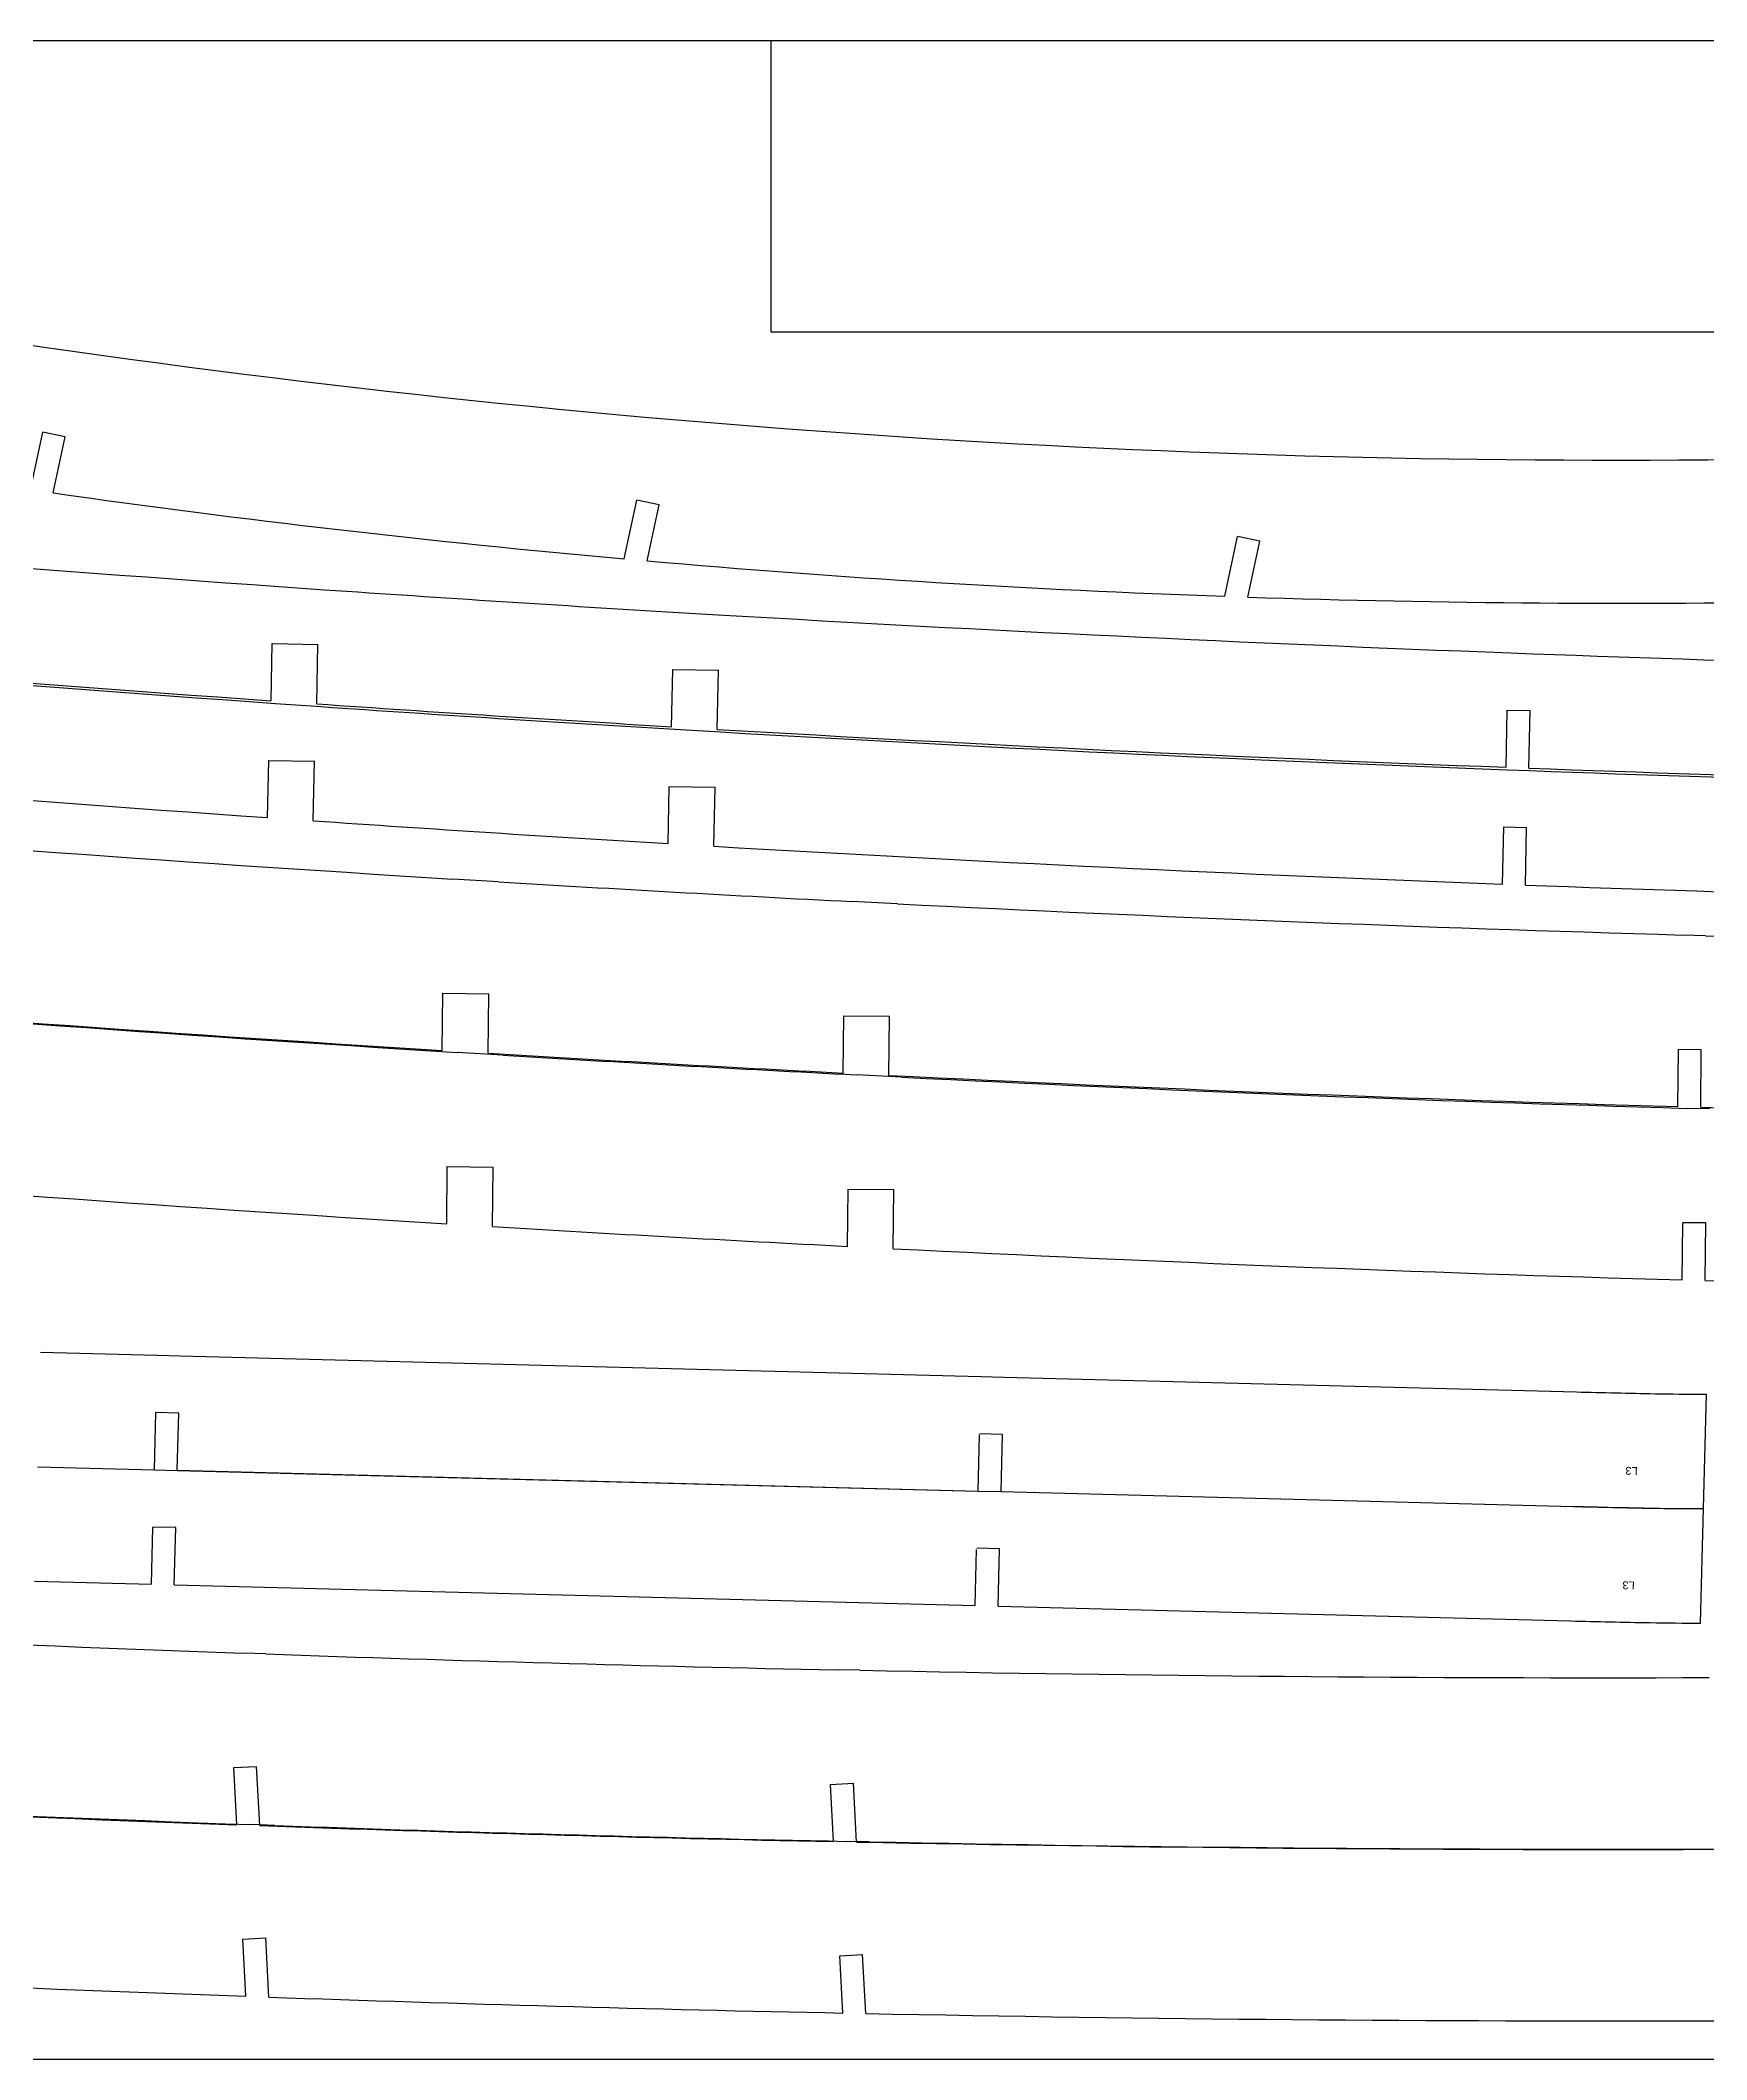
# Model space of a CAD drawing. Header units: millimetres. Extents: x -591 to -200, y 182 to 518.
# Drawn here: x -563.96 to -534.85, y 182.35 to 217.62 of the extents above; entities that cross this region are included whole.
import ezdxf

# ---------------------------------------------------------------- set-up
doc = ezdxf.new("R2010")
doc.units = ezdxf.units.MM
doc.header["$MEASUREMENT"] = 0
doc.layers.add('pic', color=7, linetype='Continuous')
doc.styles.get("Standard").update_dxf_attribs({"font": 'arial.ttf'})

msp = doc.modelspace()

# ---------------------------------------------------------------- linework, layer by layer
at = {"color": 7, "linetype": 'Continuous', "lineweight": 25}
for p, q in [((-564.1341, 209.7736), (-563.9212, 210.7782)), ((-553.7593, 208.5649), (-553.5419, 209.5906)), ((-543.2668, 207.9112), (-543.0449, 208.9585)), ((-559.1331, 206.0316), (-559.1131, 207.0715)), ((-552.1328, 205.5864), (-552.113, 206.6179)), ((-537.9507, 204.9095), (-537.9314, 205.9166)), ((-559.193, 203.9893), (-559.173, 205.0292)), ((-552.1928, 203.5441), (-552.173, 204.5757)), ((-538.0107, 202.8673), (-537.9913, 203.8744)), ((-556.1396, 199.9289), (-556.1282, 200.969)), ((-549.1359, 199.5421), (-549.1246, 200.5738)), ((-534.9486, 198.9836), (-534.9376, 199.9908)), ((-556.0627, 196.9009), (-556.0514, 197.941)), ((-549.059, 196.5142), (-549.0478, 197.5458)), ((-534.8718, 195.9556), (-534.8608, 196.9628)), ((-563.9623, 194.7043), (-561.9185, 194.6515)), ((-561.5186, 194.6412), (-547.5233, 194.2799)), ((-547.1234, 194.2696), (-537.1208, 194.0113)), ((-534.8981, 191.9744), (-534.8464, 193.9747)), ((-561.9701, 192.6522), (-561.9443, 193.6519)), ((-561.5703, 192.6419), (-561.5445, 193.6416)), ((-547.5749, 192.2805), (-547.5496, 193.2602)), ((-564.0139, 192.705), (-561.9701, 192.6522)), ((-564.0139, 192.704), (-561.9702, 192.6513)), ((-561.5703, 192.6419), (-547.5749, 192.2805)), ((-561.5703, 192.6409), (-547.5749, 192.2796)), ((-547.1751, 192.2702), (-537.1725, 192.012)), ((-547.1751, 192.2693), (-537.1725, 192.011)), ((-534.9497, 189.9741), (-534.8981, 191.9744)), ((-562.0218, 190.6519), (-561.996, 191.6516)), ((-561.6219, 190.6416), (-561.5961, 191.6413)), ((-547.6266, 190.2803), (-547.6013, 191.26)), ((-564.0655, 190.7047), (-562.0218, 190.6519)), ((-561.6219, 190.6416), (-547.6266, 190.2803)), ((-547.2267, 190.2699), (-537.2241, 190.0117)), ((-560.1297, 186.4353), (-560.1849, 187.4695)), ((-549.6997, 186.1488), (-549.7545, 187.1766)), ((-559.97, 183.4396), (-560.0251, 184.4737)), ((-549.5399, 183.153), (-549.5947, 184.1809))]:
    msp.add_line(p, q, dxfattribs=at)
for p, q in [((-563.5299, 210.6952), (-563.9212, 210.7782)), ((-563.7372, 209.717), (-563.5299, 210.6952)), ((-553.1506, 209.5077), (-553.5419, 209.5906)), ((-553.3579, 208.5294), (-553.1506, 209.5077)), ((-542.6536, 208.8755), (-543.0449, 208.9585)), ((-542.8609, 207.8973), (-542.6536, 208.8755)), ((-559.7924, 208.0822), (-558.9957, 208.0268)), ((-552.8132, 207.63), (-552.0163, 207.583)), ((-559.9321, 206.0871), (-559.9129, 207.0869)), ((-559.9129, 207.0869), (-559.1131, 207.0715)), ((-538.2751, 206.9231), (-537.8765, 206.9082)), ((-552.9321, 205.6335), (-552.9129, 206.6333)), ((-552.9129, 206.6333), (-552.113, 206.6179)), ((-559.8524, 206.0399), (-559.0557, 205.9846)), ((-538.3505, 204.9245), (-538.3313, 205.9243)), ((-538.3313, 205.9243), (-537.9314, 205.9166)), ((-552.8732, 205.5877), (-552.0763, 205.5407)), ((-559.9921, 204.0448), (-559.9729, 205.0446)), ((-559.9729, 205.0446), (-559.173, 205.0292)), ((-538.3351, 204.8808), (-537.9365, 204.8659)), ((-552.9921, 203.5912), (-552.9728, 204.591)), ((-552.9728, 204.591), (-552.173, 204.5757)), ((-538.4105, 202.8822), (-538.3912, 203.882)), ((-538.3912, 203.882), (-537.9913, 203.8744)), ((-555.9585, 202.9235), (-556.7544, 202.9721)), ((-548.9861, 202.5384), (-549.7822, 202.5787)), ((-534.8623, 201.9823), (-535.2604, 201.9939)), ((-556.9391, 199.9778), (-556.9282, 200.9777)), ((-556.9282, 200.9777), (-556.1282, 200.969)), ((-549.9355, 199.5826), (-549.9246, 200.5825)), ((-549.9246, 200.5825), (-549.1246, 200.5738)), ((-555.8816, 199.8955), (-556.6776, 199.9441)), ((-535.3485, 198.9952), (-535.3376, 199.9951)), ((-534.9376, 199.9908), (-535.3376, 199.9951)), ((-548.9093, 199.5104), (-549.7053, 199.5507)), ((-534.7855, 198.9544), (-535.1836, 198.9659)), ((-556.8622, 196.9498), (-556.8514, 197.9497)), ((-556.8514, 197.9497), (-556.0514, 197.941)), ((-549.8587, 196.5546), (-549.8478, 197.5545)), ((-549.8478, 197.5545), (-549.0478, 197.5458)), ((-535.2717, 195.9672), (-535.2608, 196.9672)), ((-534.8608, 196.9628), (-535.2608, 196.9672)), ((-561.9185, 194.6515), (-561.5186, 194.6412)), ((-547.5233, 194.2799), (-547.1234, 194.2696)), ((-561.5445, 193.6416), (-561.9443, 193.6519)), ((-547.1492, 193.2699), (-547.5491, 193.2802)), ((-547.1751, 192.2702), (-547.1492, 193.2699)), ((-561.9702, 192.6513), (-561.5703, 192.6409)), ((-547.5749, 192.2796), (-547.1751, 192.2693)), ((-561.5961, 191.6413), (-561.996, 191.6516)), ((-547.2009, 191.2696), (-547.6008, 191.2799)), ((-547.2267, 190.2699), (-547.2009, 191.2696)), ((-560.024, 189.4335), (-560.4235, 189.4477)), ((-549.6406, 189.1482), (-550.0398, 189.1562)), ((-560.5843, 187.4482), (-560.1849, 187.4695)), ((-560.531, 186.4496), (-560.5843, 187.4482)), ((-550.1539, 187.1554), (-549.7545, 187.1766)), ((-550.1007, 186.1568), (-550.1539, 187.1554)), ((-559.8643, 186.4377), (-560.2638, 186.4519)), ((-549.4809, 186.1524), (-549.8801, 186.1604)), ((-560.4246, 184.4524), (-560.0251, 184.4737)), ((-560.3713, 183.4538), (-560.4246, 184.4524)), ((-549.9942, 184.1596), (-549.5947, 184.1809)), ((-549.9409, 183.161), (-549.9942, 184.1596))]:
    msp.add_line(p, q)
for centre, radius, start, end in [((-536.3955, 402.7316), 192.4415, 258.034961, 277.212026), ((-536.3955, 402.7316), 194.9415, 261.937352, 264.889803), ((-513.0852, 874.8449), 668.3967, 264.7186355, 265.9929344), ((-536.3955, 402.7316), 194.9415, 265.008229, 267.980015), ((-513.0852, 874.8449), 668.3967, 266.0613927, 266.592455), ((-536.3955, 402.7316), 194.9415, 268.099396, 271.099768), ((-513.0852, 874.8449), 668.3967, 266.6608812, 267.840174), ((-513.0852, 874.8449), 670.3967, 264.7186355, 265.9929344), ((-513.1451, 872.8026), 668.3967, 264.7186355, 265.9929344), ((-513.0852, 874.8449), 668.3967, 267.8743658, 268.8985091), ((-513.0852, 874.8449), 670.3967, 266.0613927, 266.592455), ((-513.1451, 872.8026), 668.3967, 266.0613927, 266.592455), ((-513.0852, 874.8449), 670.3967, 266.6608812, 267.840174), ((-513.1451, 872.8026), 668.3967, 266.6608812, 267.840174), ((-513.1451, 872.8026), 670.3967, 264.7186355, 265.9929344), ((-513.0852, 874.8449), 670.3967, 267.8743658, 268.8985091), ((-513.1451, 872.8026), 668.3967, 267.8743658, 268.8985091), ((-515.6704, 869.103), 667.3967, 265.1964226, 266.4707215), ((-513.1451, 872.8026), 670.3967, 266.0613927, 266.592455), ((-513.1451, 872.8026), 670.3967, 266.6608812, 267.840174), ((-515.6704, 869.103), 667.3967, 266.5391798, 267.0702421), ((-513.1451, 872.8026), 670.3967, 267.8743658, 268.8985091), ((-515.6704, 869.103), 667.3967, 267.1386683, 268.3179611), ((-515.6704, 869.103), 667.3967, 268.3521529, 269.3762962), ((-515.6704, 869.103), 670.3967, 265.1964226, 266.4707215), ((-515.5936, 866.075), 667.3967, 265.1964226, 266.4707215), ((-515.6704, 869.103), 670.3967, 266.5391798, 267.0702421), ((-515.5936, 866.075), 667.3967, 266.5391798, 267.0702421), ((-515.6704, 869.103), 670.3967, 267.1386683, 268.3179611), ((-515.5936, 866.075), 667.3967, 267.1386683, 268.3179611), ((-515.6704, 869.103), 670.3967, 268.3521529, 269.3762962), ((-515.5936, 866.075), 670.3967, 265.1964226, 266.4707215), ((-515.5936, 866.075), 670.3967, 266.5391798, 267.0702421), ((-515.5936, 866.075), 670.3967, 267.1386683, 268.3179611), ((-515.5936, 866.075), 670.3967, 268.3521529, 269.3762962), ((-532.1411, 386.8886), 192.9415, 268.521052, 268.93005), ((-532.1411, 386.8886), 194.9415, 268.521052, 268.93005), ((-532.1927, 384.8883), 192.9415, 268.521052, 268.93005), ((-536.5035, 856.4155), 667.3967, 266.6575397, 267.9460325), ((-532.1927, 384.8883), 194.9415, 268.521052, 268.93005), ((-536.5035, 856.4155), 667.3967, 267.980354, 268.8378306), ((-536.5035, 856.4155), 667.3967, 268.8721087, 270.1464076), ((-536.5035, 856.4155), 670.3967, 266.6575397, 267.9460325), ((-536.3438, 853.4198), 667.3967, 266.6575397, 267.9460325), ((-536.5035, 856.4155), 670.3967, 267.980354, 268.8378306), ((-536.3438, 853.4198), 667.3967, 267.980354, 268.8378306), ((-536.5035, 856.4155), 670.3967, 268.8721087, 270.1464076), ((-536.3438, 853.4198), 667.3967, 268.8721087, 270.1464076), ((-536.3438, 853.4198), 670.3967, 266.6575397, 267.9460325), ((-536.3438, 853.4198), 670.3967, 267.980354, 268.8378306), ((-536.3438, 853.4198), 670.3967, 268.8721087, 270.1464076)]:
    msp.add_arc(centre, radius, start, end, dxfattribs=at)
at = {"color": 7, "linetype": 'Continuous'}
for points in [[(-535.7439, 193.9807), (-535.4638, 193.9754), (-535.1846, 193.9732), (-534.9063, 193.9744), (-534.8864, 193.9745), (-534.8664, 193.9746), (-534.8464, 193.9747)], [(-535.7955, 191.9804), (-535.5154, 191.9752), (-535.2362, 191.9729), (-534.958, 191.9741), (-534.938, 191.9742), (-534.918, 191.9743), (-534.8981, 191.9744)]]:
    msp.add_open_spline(points, degree=3, knots=[0, 0, 0, 0, 0.022433312, 0.022433312, 0.022433312, 0.024044212, 0.024044212, 0.024044212, 0.024044212], dxfattribs=at)
at = {"color": 7, "linetype": 'Continuous', "lineweight": 25}
for points in [[(-535.7812, 191.981), (-535.4869, 191.9755), (-535.1925, 191.9732), (-534.8981, 191.9744)], [(-535.8329, 189.9807), (-535.5385, 189.9752), (-535.2441, 189.9729), (-534.9497, 189.9741)]]:
    msp.add_open_spline(points, degree=3, dxfattribs=at)
at = {"layer": 'pic', "color": 1}
for p, q in [((-551.1959, 217.6228), (-551.1959, 212.5304)), ((-551.1959, 212.5304), (-519.9998, 212.5304))]:
    msp.add_line(p, q, dxfattribs=at)
msp.add_lwpolyline([(-456.9697, 182.3472), (-591.4244, 182.3472), (-591.4244, 217.6228), (-456.9697, 217.6228)], dxfattribs=at)

# ---------------------------------------------------------------- texts
for p in [(-536.0478, 192.6979), (-536.0995, 190.6976)]:
    msp.add_text('L3', height=0.1378, rotation=178.52105).set_placement(p)

doc.saveas('drawing.dxf')
